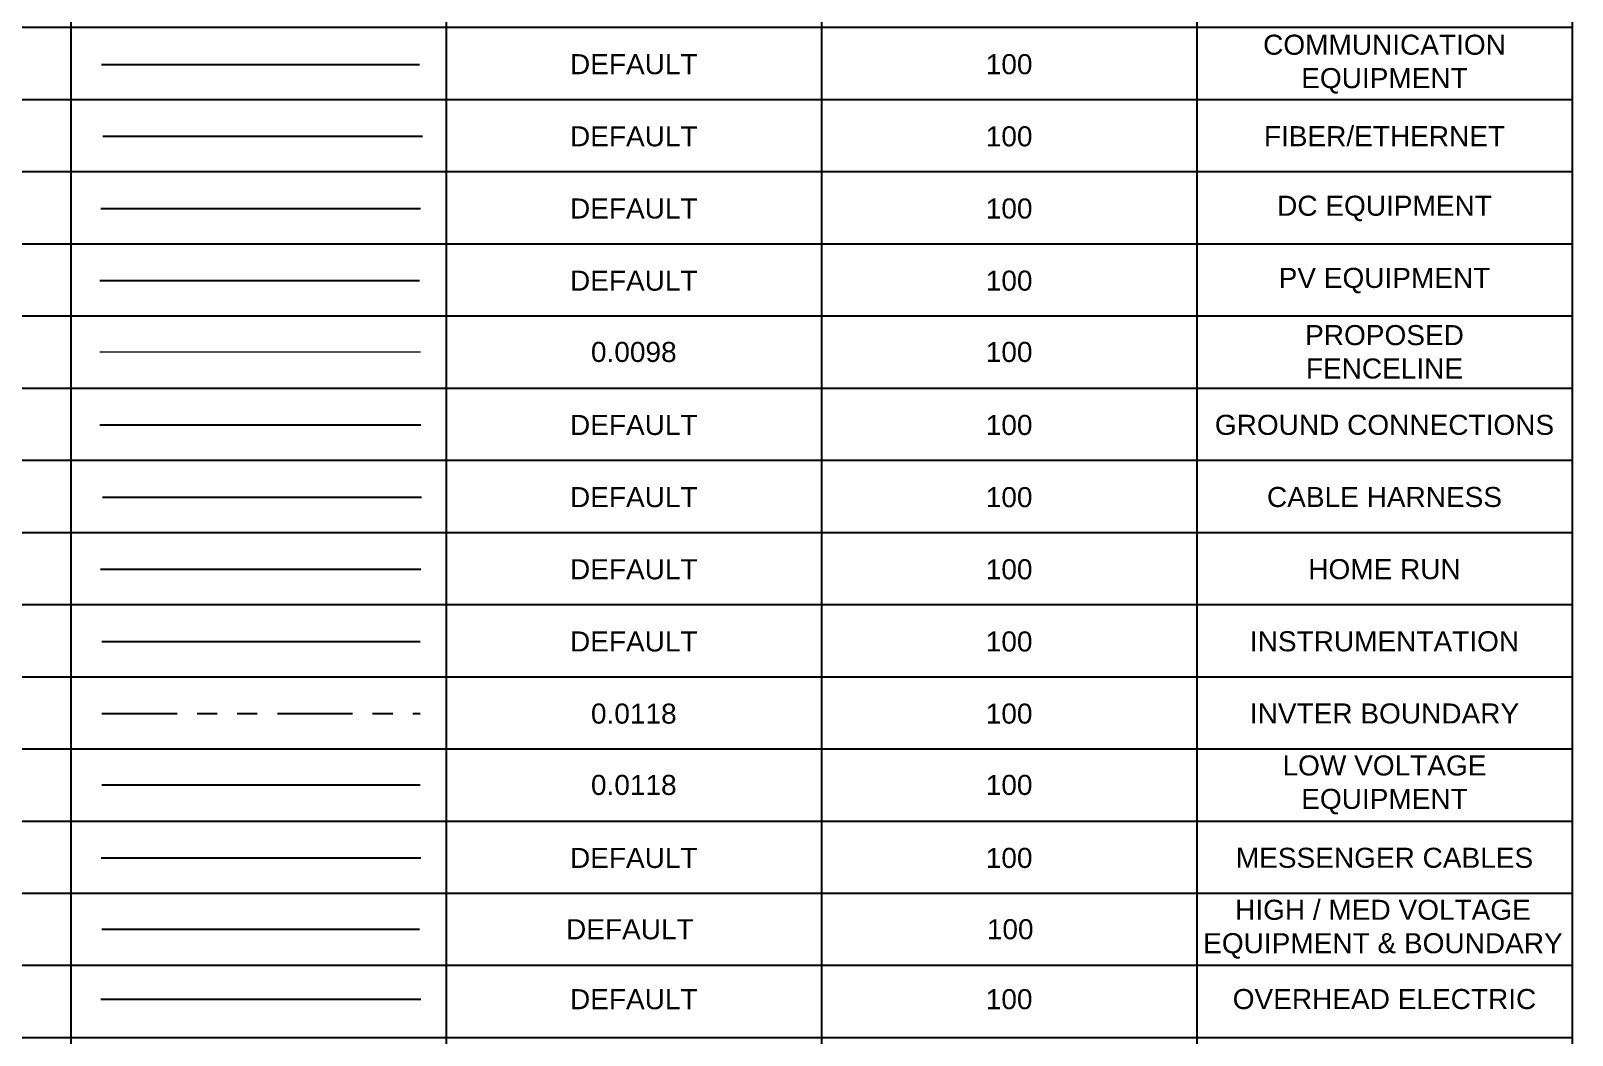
# Model space of a CAD drawing. Header units: inches. Extents: x -1851 to 6314, y -1304 to 4687.
# Drawn here: x -14.12 to -6.44, y 9.96 to 14.97 of the extents above; entities that cross this region are included whole.
import ezdxf
from ezdxf.enums import TextEntityAlignment as Align
from ezdxf.lldxf.tags import DXFTag

# ---------------------------------------------------------------- set-up
doc = ezdxf.new("R2010")
doc.units = ezdxf.units.IN
doc.header["$MEASUREMENT"] = 0
doc.linetypes.add('PHANTOM2', pattern=[1.25, 0.625, -0.125, 0.125, -0.125, 0.125, -0.125])
doc.linetypes.add('PHANTOM4', pattern=[0.6875, 0.3125, 0.0625, -0.0625, 0.0625, -0.0625, 0.0625, -0.0625])
for name, color, linetype in [('PV-COMM-EQUIP', 52, 'Continuous'), ('PV-COMM-FO', 122, 'FIBER_OPTIC_6 STRAND'), ('PV-DC-EQUP', 22, 'Continuous'), ('PV-EQUIPM', 255, 'Continuous'), ('PV-GRND-CONN', 92, 'Continuous'), ('PV-HARN', 92, 'Continuous'), ('PV-HR', 72, 'Continuous'), ('PV-INSTRUMENTATION', 7, 'Continuous'), ('PV-INVERTER BOUNDARY', 72, 'PHANTOM4'), ('PV-LV-EQUP', 212, 'Continuous'), ('PV-MESS-CABL', 102, 'Continuous'), ('PV-MV-EQUIP', 162, 'Continuous'), ('PV-OH-MV', 92, 'OVERHEAD')]:
    doc.layers.add(name, color=color, linetype=linetype)
doc.layers.add('PV-FENCE', color=5, linetype='FENCELINE1', lineweight=20)
doc.styles.add('NEI-A', font='arial.ttf')
doc.styles.get("Standard").update_dxf_attribs({"font": 'arial.ttf'})
doc.linetypes.add('FENCELINE1', pattern='A,0.25,-0.1,[133,ltypeshp.shx,S=0.1,R=0,X=-0.1,Y=0],-0.1,1', length=1.45)
tags = doc.linetypes.add('FIBER', pattern='A,0.376989,-0.053001,["FO",NEI-A,S=0.1,R=0,X=0,Y=-0.05],-0.246999,0.376989', length=1.053978).pattern_tags.tags
tags[6] = DXFTag(74, 10)
doc.linetypes.add('FIBER_OPTIC_6 STRAND', pattern='A,0.2,-0.05,0,-0.05,0.2,-0.15,["FO",Standard,S=0.1,R=0,X=-0.04,Y=-0.05],-0.25,0.2,-0.05,0,-0.05', length=1.2)
tags = doc.linetypes.add('OVERHEAD', pattern='A,0.226989,-0.048636,["OHE",NEI-A,S=0.1,R=0,X=0,Y=-0.05],-0.351364,0.226989', length=0.853978).pattern_tags.tags
tags[6] = DXFTag(74, 10)

# ---------------------------------------------------------------- blocks, each defined once
blk = doc.blocks.new('*T5')
at = {"color": 0, "linetype": 'ByBlock', "lineweight": -2, "transparency": 16777216}
for p, q in [((0, 0), (13.1013, 0)), ((0, 0), (0, -20.1923)), ((13.1013, 0), (13.1013, -20.1923)), ((0, -0.4533), (13.1013, -0.4533)), ((2.1269, -0.4533), (2.1269, -20.1923)), ((3.7432, -0.4533), (3.7432, -20.1923)), ((5.6149, -0.4533), (5.6149, -20.1923)), ((7.4865, -0.4533), (7.4865, -20.1923)), ((9.3581, -0.4533), (9.3581, -20.1923)), ((11.2297, -0.4533), (11.2297, -20.1923)), ((0, -1.1124), (13.1013, -1.1124)), ((0, -1.4724), (13.1013, -1.4724)), ((0, -1.8324), (13.1013, -1.8324)), ((0, -2.1924), (13.1013, -2.1924)), ((0, -2.5524), (13.1013, -2.5524)), ((0, -2.9124), (13.1013, -2.9124)), ((0, -3.2724), (13.1013, -3.2724)), ((0, -3.6324), (13.1013, -3.6324)), ((0, -3.9924), (13.1013, -3.9924)), ((0, -4.3524), (13.1013, -4.3524)), ((0, -4.7124), (13.1013, -4.7124)), ((0, -5.0724), (13.1013, -5.0724)), ((0, -5.4324), (13.1013, -5.4324)), ((0, -5.7924), (13.1013, -5.7924)), ((0, -6.1524), (13.1013, -6.1524)), ((0, -6.5124), (13.1013, -6.5124)), ((0, -6.8724), (13.1013, -6.8724)), ((0, -7.2324), (13.1013, -7.2324)), ((0, -7.5924), (13.1013, -7.5924)), ((0, -7.9524), (13.1013, -7.9524)), ((0, -8.3124), (13.1013, -8.3124)), ((0, -8.6724), (13.1013, -8.6724)), ((0, -9.0324), (13.1013, -9.0324)), ((0, -9.3924), (13.1013, -9.3924)), ((0, -9.7524), (13.1013, -9.7524)), ((0, -10.1124), (13.1013, -10.1124)), ((0, -10.4724), (13.1013, -10.4724)), ((0, -10.8324), (13.1013, -10.8324)), ((0, -11.1924), (13.1013, -11.1924)), ((0, -11.5524), (13.1013, -11.5524)), ((0, -11.9124), (13.1013, -11.9124)), ((0, -12.2724), (13.1013, -12.2724)), ((0, -12.6324), (13.1013, -12.6324)), ((0, -12.9924), (13.1013, -12.9924)), ((0, -13.3524), (13.1013, -13.3524)), ((0, -13.7124), (13.1013, -13.7124)), ((0, -14.0724), (13.1013, -14.0724)), ((0, -14.4324), (13.1013, -14.4324)), ((0, -14.7924), (13.1013, -14.7924)), ((0, -15.1524), (13.1013, -15.1524)), ((0, -15.5123), (13.1013, -15.5123)), ((0, -15.8723), (13.1013, -15.8723)), ((0, -16.2323), (13.1013, -16.2323)), ((0, -16.5923), (13.1013, -16.5923)), ((0, -16.9523), (13.1013, -16.9523)), ((0, -17.3123), (13.1013, -17.3123)), ((0, -17.6723), (13.1013, -17.6723)), ((0, -18.0323), (13.1013, -18.0323)), ((0, -18.3923), (13.1013, -18.3923)), ((0, -18.7523), (13.1013, -18.7523)), ((0, -19.1123), (13.1013, -19.1123)), ((0, -19.4723), (13.1013, -19.4723)), ((0, -19.8323), (13.1013, -19.8323)), ((0, -20.1923), (13.1013, -20.1923))]:
    blk.add_line(p, q, dxfattribs=at)
at = {"color": 0, "transparency": 16777216, "attachment_point": 5, "style": 'NEI-A'}
for s, insert, char_height, width in [('PV ELECTRICAL', (6.5507, -0.2267), 0.2, 12.981325), ('LINE WEIGHT (IN.)', (8.4223, -0.7829), 0.15, 1.751618), ('LAYER NAME', (1.0634, -0.7829), 0.15, 2.006866), ('LAYER COLOR', (2.9351, -0.7829), 0.15, 1.49637), ('PLOT COLOR', (4.679, -0.7829), 0.15, 1.751618), ('LINE TYPE', (6.5507, -0.7829), 0.15, 1.751618), ('SCREENING', (10.2939, -0.7829), 0.15, 1.751618), ('NOTES', (12.1655, -0.7829), 0.15, 1.751618)]:
    blk.add_mtext(s, dxfattribs=dict(at, insert=insert, char_height=char_height, width=width))
blk = doc.blocks.new('*T14')
at = {"color": 0, "linetype": 'ByBlock', "lineweight": -2, "transparency": 16777216}
for p, q in [((0, 0), (13.1013, 0)), ((0, 0), (0, -20.1923)), ((13.1013, 0), (13.1013, -20.1923)), ((0, -0.4533), (13.1013, -0.4533)), ((2.1269, -0.4533), (2.1269, -20.1923)), ((3.7432, -0.4533), (3.7432, -20.1923)), ((5.6149, -0.4533), (5.6149, -20.1923)), ((7.4865, -0.4533), (7.4865, -20.1923)), ((9.3581, -0.4533), (9.3581, -20.1923)), ((11.2297, -0.4533), (11.2297, -20.1923)), ((0, -1.1124), (13.1013, -1.1124)), ((0, -1.4724), (13.1013, -1.4724)), ((0, -1.8324), (13.1013, -1.8324)), ((0, -2.1924), (13.1013, -2.1924)), ((0, -2.5524), (13.1013, -2.5524)), ((0, -2.9124), (13.1013, -2.9124)), ((0, -3.2724), (13.1013, -3.2724)), ((0, -3.6324), (13.1013, -3.6324)), ((0, -3.9924), (13.1013, -3.9924)), ((0, -4.3524), (13.1013, -4.3524)), ((0, -4.7124), (13.1013, -4.7124)), ((0, -5.0724), (13.1013, -5.0724)), ((0, -5.4324), (13.1013, -5.4324)), ((0, -5.7924), (13.1013, -5.7924)), ((0, -6.1524), (13.1013, -6.1524)), ((0, -6.5124), (13.1013, -6.5124)), ((0, -6.8724), (13.1013, -6.8724)), ((0, -7.2324), (13.1013, -7.2324)), ((0, -7.5924), (13.1013, -7.5924)), ((0, -7.9524), (13.1013, -7.9524)), ((0, -8.3124), (13.1013, -8.3124)), ((0, -8.6724), (13.1013, -8.6724)), ((0, -9.0324), (13.1013, -9.0324)), ((0, -9.3924), (13.1013, -9.3924)), ((0, -9.7524), (13.1013, -9.7524)), ((0, -10.1124), (13.1013, -10.1124)), ((0, -10.4724), (13.1013, -10.4724)), ((0, -10.8324), (13.1013, -10.8324)), ((0, -11.1924), (13.1013, -11.1924)), ((0, -11.5524), (13.1013, -11.5524)), ((0, -11.9124), (13.1013, -11.9124)), ((0, -12.2724), (13.1013, -12.2724)), ((0, -12.6324), (13.1013, -12.6324)), ((0, -12.9924), (13.1013, -12.9924)), ((0, -13.3524), (13.1013, -13.3524)), ((0, -13.7124), (13.1013, -13.7124)), ((0, -14.0724), (13.1013, -14.0724)), ((0, -14.4324), (13.1013, -14.4324)), ((0, -14.7924), (13.1013, -14.7924)), ((0, -15.1524), (13.1013, -15.1524)), ((0, -15.5123), (13.1013, -15.5123)), ((0, -15.8723), (13.1013, -15.8723)), ((0, -16.2323), (13.1013, -16.2323)), ((0, -16.5923), (13.1013, -16.5923)), ((0, -16.9523), (13.1013, -16.9523)), ((0, -17.3123), (13.1013, -17.3123)), ((0, -17.6723), (13.1013, -17.6723)), ((0, -18.0323), (13.1013, -18.0323)), ((0, -18.3923), (13.1013, -18.3923)), ((0, -18.7523), (13.1013, -18.7523)), ((0, -19.1123), (13.1013, -19.1123)), ((0, -19.4723), (13.1013, -19.4723)), ((0, -19.8323), (13.1013, -19.8323)), ((0, -20.1923), (13.1013, -20.1923))]:
    blk.add_line(p, q, dxfattribs=at)
at = {"color": 0, "transparency": 16777216, "attachment_point": 5, "style": 'NEI-A'}
for s, insert, char_height, width in [('PV ELECTRICAL', (6.5507, -0.2267), 0.2, 12.981325), ('LINE WEIGHT (IN.)', (8.4223, -0.7829), 0.15, 1.751618), ('LAYER NAME', (1.0634, -0.7829), 0.15, 2.006866), ('LAYER COLOR', (2.9351, -0.7829), 0.15, 1.49637), ('PLOT COLOR', (4.679, -0.7829), 0.15, 1.751618), ('LINE TYPE', (6.5507, -0.7829), 0.15, 1.751618), ('SCREENING', (10.2939, -0.7829), 0.15, 1.751618), ('NOTES', (12.1655, -0.7829), 0.15, 1.751618)]:
    blk.add_mtext(s, dxfattribs=dict(at, insert=insert, char_height=char_height, width=width))
blk = doc.blocks.new('*T83')
at = {"color": 0, "linetype": 'ByBlock', "lineweight": -2, "transparency": 16777216}
for p, q in [((0, 0), (13.1013, 0)), ((0, 0), (0, -20.1923)), ((13.1013, 0), (13.1013, -20.1923)), ((0, -0.4533), (13.1013, -0.4533)), ((2.1269, -0.4533), (2.1269, -20.1923)), ((3.7432, -0.4533), (3.7432, -20.1923)), ((5.6149, -0.4533), (5.6149, -20.1923)), ((7.4865, -0.4533), (7.4865, -20.1923)), ((9.3581, -0.4533), (9.3581, -20.1923)), ((11.2297, -0.4533), (11.2297, -20.1923)), ((0, -1.1124), (13.1013, -1.1124)), ((0, -1.4724), (13.1013, -1.4724)), ((0, -1.8324), (13.1013, -1.8324)), ((0, -2.1924), (13.1013, -2.1924)), ((0, -2.5524), (13.1013, -2.5524)), ((0, -2.9124), (13.1013, -2.9124)), ((0, -3.2724), (13.1013, -3.2724)), ((0, -3.6324), (13.1013, -3.6324)), ((0, -3.9924), (13.1013, -3.9924)), ((0, -4.3524), (13.1013, -4.3524)), ((0, -4.7124), (13.1013, -4.7124)), ((0, -5.0724), (13.1013, -5.0724)), ((0, -5.4324), (13.1013, -5.4324)), ((0, -5.7924), (13.1013, -5.7924)), ((0, -6.1524), (13.1013, -6.1524)), ((0, -6.5124), (13.1013, -6.5124)), ((0, -6.8724), (13.1013, -6.8724)), ((0, -7.2324), (13.1013, -7.2324)), ((0, -7.5924), (13.1013, -7.5924)), ((0, -7.9524), (13.1013, -7.9524)), ((0, -8.3124), (13.1013, -8.3124)), ((0, -8.6724), (13.1013, -8.6724)), ((0, -9.0324), (13.1013, -9.0324)), ((0, -9.3924), (13.1013, -9.3924)), ((0, -9.7524), (13.1013, -9.7524)), ((0, -10.1124), (13.1013, -10.1124)), ((0, -10.4724), (13.1013, -10.4724)), ((0, -10.8324), (13.1013, -10.8324)), ((0, -11.1924), (13.1013, -11.1924)), ((0, -11.5524), (13.1013, -11.5524)), ((0, -11.9124), (13.1013, -11.9124)), ((0, -12.2724), (13.1013, -12.2724)), ((0, -12.6324), (13.1013, -12.6324)), ((0, -12.9924), (13.1013, -12.9924)), ((0, -13.3524), (13.1013, -13.3524)), ((0, -13.7124), (13.1013, -13.7124)), ((0, -14.0724), (13.1013, -14.0724)), ((0, -14.4324), (13.1013, -14.4324)), ((0, -14.7924), (13.1013, -14.7924)), ((0, -15.1524), (13.1013, -15.1524)), ((0, -15.5123), (13.1013, -15.5123)), ((0, -15.8723), (13.1013, -15.8723)), ((0, -16.2323), (13.1013, -16.2323)), ((0, -16.5923), (13.1013, -16.5923)), ((0, -16.9523), (13.1013, -16.9523)), ((0, -17.3123), (13.1013, -17.3123)), ((0, -17.6723), (13.1013, -17.6723)), ((0, -18.0323), (13.1013, -18.0323)), ((0, -18.3923), (13.1013, -18.3923)), ((0, -18.7523), (13.1013, -18.7523)), ((0, -19.1123), (13.1013, -19.1123)), ((0, -19.4723), (13.1013, -19.4723)), ((0, -19.8323), (13.1013, -19.8323)), ((0, -20.1923), (13.1013, -20.1923))]:
    blk.add_line(p, q, dxfattribs=at)
at = {"color": 0, "transparency": 16777216, "attachment_point": 5, "style": 'NEI-A'}
for s, insert, char_height, width in [('PV ELECTRICAL', (6.5507, -0.2267), 0.2, 12.981325), ('LINE WEIGHT (IN.)', (8.4223, -0.7829), 0.15, 1.751618), ('LAYER NAME', (1.0634, -0.7829), 0.15, 2.006866), ('LAYER COLOR', (2.9351, -0.7829), 0.15, 1.49637), ('PLOT COLOR', (4.679, -0.7829), 0.15, 1.751618), ('LINE TYPE', (6.5507, -0.7829), 0.15, 1.751618), ('SCREENING', (10.2939, -0.7829), 0.15, 1.751618), ('NOTES', (12.1655, -0.7829), 0.15, 1.751618)]:
    blk.add_mtext(s, dxfattribs=dict(at, insert=insert, char_height=char_height, width=width))
blk = doc.blocks.new('*T86')
at = {"color": 0, "linetype": 'ByBlock', "lineweight": -2, "transparency": 16777216}
for p, q in [((0, 0), (13.1013, 0)), ((0, 0), (0, -20.1923)), ((13.1013, 0), (13.1013, -20.1923)), ((0, -0.4533), (13.1013, -0.4533)), ((2.1269, -0.4533), (2.1269, -20.1923)), ((3.7432, -0.4533), (3.7432, -20.1923)), ((5.6149, -0.4533), (5.6149, -20.1923)), ((7.4865, -0.4533), (7.4865, -20.1923)), ((9.3581, -0.4533), (9.3581, -20.1923)), ((11.2297, -0.4533), (11.2297, -20.1923)), ((0, -1.1124), (13.1013, -1.1124)), ((0, -1.4724), (13.1013, -1.4724)), ((0, -1.8324), (13.1013, -1.8324)), ((0, -2.1924), (13.1013, -2.1924)), ((0, -2.5524), (13.1013, -2.5524)), ((0, -2.9124), (13.1013, -2.9124)), ((0, -3.2724), (13.1013, -3.2724)), ((0, -3.6324), (13.1013, -3.6324)), ((0, -3.9924), (13.1013, -3.9924)), ((0, -4.3524), (13.1013, -4.3524)), ((0, -4.7124), (13.1013, -4.7124)), ((0, -5.0724), (13.1013, -5.0724)), ((0, -5.4324), (13.1013, -5.4324)), ((0, -5.7924), (13.1013, -5.7924)), ((0, -6.1524), (13.1013, -6.1524)), ((0, -6.5124), (13.1013, -6.5124)), ((0, -6.8724), (13.1013, -6.8724)), ((0, -7.2324), (13.1013, -7.2324)), ((0, -7.5924), (13.1013, -7.5924)), ((0, -7.9524), (13.1013, -7.9524)), ((0, -8.3124), (13.1013, -8.3124)), ((0, -8.6724), (13.1013, -8.6724)), ((0, -9.0324), (13.1013, -9.0324)), ((0, -9.3924), (13.1013, -9.3924)), ((0, -9.7524), (13.1013, -9.7524)), ((0, -10.1124), (13.1013, -10.1124)), ((0, -10.4724), (13.1013, -10.4724)), ((0, -10.8324), (13.1013, -10.8324)), ((0, -11.1924), (13.1013, -11.1924)), ((0, -11.5524), (13.1013, -11.5524)), ((0, -11.9124), (13.1013, -11.9124)), ((0, -12.2724), (13.1013, -12.2724)), ((0, -12.6324), (13.1013, -12.6324)), ((0, -12.9924), (13.1013, -12.9924)), ((0, -13.3524), (13.1013, -13.3524)), ((0, -13.7124), (13.1013, -13.7124)), ((0, -14.0724), (13.1013, -14.0724)), ((0, -14.4324), (13.1013, -14.4324)), ((0, -14.7924), (13.1013, -14.7924)), ((0, -15.1524), (13.1013, -15.1524)), ((0, -15.5123), (13.1013, -15.5123)), ((0, -15.8723), (13.1013, -15.8723)), ((0, -16.2323), (13.1013, -16.2323)), ((0, -16.5923), (13.1013, -16.5923)), ((0, -16.9523), (13.1013, -16.9523)), ((0, -17.3123), (13.1013, -17.3123)), ((0, -17.6723), (13.1013, -17.6723)), ((0, -18.0323), (13.1013, -18.0323)), ((0, -18.3923), (13.1013, -18.3923)), ((0, -18.7523), (13.1013, -18.7523)), ((0, -19.1123), (13.1013, -19.1123)), ((0, -19.4723), (13.1013, -19.4723)), ((0, -19.8323), (13.1013, -19.8323)), ((0, -20.1923), (13.1013, -20.1923))]:
    blk.add_line(p, q, dxfattribs=at)
at = {"color": 0, "transparency": 16777216, "attachment_point": 5, "style": 'NEI-A'}
for s, insert, char_height, width in [('PV ELECTRICAL', (6.5507, -0.2267), 0.2, 12.981325), ('LINE WEIGHT (IN.)', (8.4223, -0.7829), 0.15, 1.751618), ('LAYER NAME', (1.0634, -0.7829), 0.15, 2.006866), ('LAYER COLOR', (2.9351, -0.7829), 0.15, 1.49637), ('PLOT COLOR', (4.679, -0.7829), 0.15, 1.751618), ('LINE TYPE', (6.5507, -0.7829), 0.15, 1.751618), ('SCREENING', (10.2939, -0.7829), 0.15, 1.751618), ('NOTES', (12.1655, -0.7829), 0.15, 1.751618)]:
    blk.add_mtext(s, dxfattribs=dict(at, insert=insert, char_height=char_height, width=width))

msp = doc.modelspace()

# ---------------------------------------------------------------- linework, layer by layer
at = {"layer": 'PV-COMM-EQUIP', "linetype": 'Continuous'}
msp.add_line((-13.77125, 14.80367), (-12.18543, 14.80367), dxfattribs=at)
msp.add_line((-13.77125, 14.80367), (-12.18543, 14.80367), dxfattribs=at)
msp.add_line((-13.77125, 14.80367), (-12.18543, 14.80367), dxfattribs=at)
msp.add_line((-13.77125, 14.80367), (-12.18543, 14.80367), dxfattribs=at)
at = {"layer": 'PV-COMM-FO'}
msp.add_lwpolyline([(-13.76378, 14.44541), (-12.17086, 14.44541)], dxfattribs=at)
msp.add_lwpolyline([(-13.76378, 14.44541), (-12.17086, 14.44541)], dxfattribs=at)
msp.add_lwpolyline([(-13.76378, 14.44541), (-12.17086, 14.44541)], dxfattribs=at)
msp.add_lwpolyline([(-13.76378, 14.44541), (-12.17086, 14.44541)], dxfattribs=at)
at = {"layer": 'PV-DC-EQUP'}
msp.add_line((-13.77373, 14.08541), (-12.18081, 14.08541), dxfattribs=at)
msp.add_line((-13.77373, 14.08541), (-12.18081, 14.08541), dxfattribs=at)
msp.add_line((-13.77373, 14.08541), (-12.18081, 14.08541), dxfattribs=at)
msp.add_line((-13.77373, 14.08541), (-12.18081, 14.08541), dxfattribs=at)
at = {"layer": 'PV-EQUIPM', "color": 0}
msp.add_line((-13.7787, 13.72541), (-12.1858, 13.72541), dxfattribs=at)
msp.add_line((-13.7787, 13.72541), (-12.1858, 13.72541), dxfattribs=at)
msp.add_line((-13.7787, 13.72541), (-12.1858, 13.72541), dxfattribs=at)
msp.add_line((-13.7787, 13.72541), (-12.1858, 13.72541), dxfattribs=at)
at = {"layer": 'PV-FENCE', "ltscale": 0.5}
msp.add_line((-13.77859, 13.36967), (-12.17956, 13.36967), dxfattribs=at)
msp.add_line((-13.77859, 13.36967), (-12.17956, 13.36967), dxfattribs=at)
msp.add_line((-13.77859, 13.36967), (-12.17956, 13.36967), dxfattribs=at)
msp.add_line((-13.77859, 13.36967), (-12.17956, 13.36967), dxfattribs=at)
at = {"layer": 'PV-GRND-CONN'}
msp.add_line((-13.77898, 13.00541), (-12.17886, 13.00541), dxfattribs=at)
msp.add_line((-13.77898, 13.00541), (-12.17886, 13.00541), dxfattribs=at)
msp.add_line((-13.77898, 13.00541), (-12.17886, 13.00541), dxfattribs=at)
msp.add_line((-13.77898, 13.00541), (-12.17886, 13.00541), dxfattribs=at)
at = {"layer": 'PV-HARN'}
msp.add_line((-13.76589, 12.64541), (-12.17538, 12.64541), dxfattribs=at)
msp.add_line((-13.76589, 12.64541), (-12.17538, 12.64541), dxfattribs=at)
msp.add_line((-13.76589, 12.64541), (-12.17538, 12.64541), dxfattribs=at)
msp.add_line((-13.76589, 12.64541), (-12.17538, 12.64541), dxfattribs=at)
at = {"layer": 'PV-HR'}
msp.add_line((-13.77532, 12.28541), (-12.17835, 12.28541), dxfattribs=at)
msp.add_line((-13.77532, 12.28541), (-12.17835, 12.28541), dxfattribs=at)
msp.add_line((-13.77532, 12.28541), (-12.17835, 12.28541), dxfattribs=at)
msp.add_line((-13.77532, 12.28541), (-12.17835, 12.28541), dxfattribs=at)
at = {"layer": 'PV-INSTRUMENTATION'}
msp.add_line((-13.76887, 11.92541), (-12.18157, 11.92541), dxfattribs=at)
msp.add_line((-13.76887, 11.92541), (-12.18157, 11.92541), dxfattribs=at)
msp.add_line((-13.76887, 11.92541), (-12.18157, 11.92541), dxfattribs=at)
msp.add_line((-13.76887, 11.92541), (-12.18157, 11.92541), dxfattribs=at)
at = {"layer": 'PV-INVERTER BOUNDARY'}
msp.add_line((-13.76887, 11.56541), (-12.18157, 11.56541), dxfattribs=at)
msp.add_line((-13.76887, 11.56541), (-12.18157, 11.56541), dxfattribs=at)
msp.add_line((-13.76887, 11.56541), (-12.18157, 11.56541), dxfattribs=at)
msp.add_line((-13.76887, 11.56541), (-12.18157, 11.56541), dxfattribs=at)
at = {"layer": 'PV-LV-EQUP'}
msp.add_line((-13.76901, 11.20967), (-12.18172, 11.20967), dxfattribs=at)
msp.add_line((-13.76901, 11.20967), (-12.18172, 11.20967), dxfattribs=at)
msp.add_line((-13.76901, 11.20967), (-12.18172, 11.20967), dxfattribs=at)
msp.add_line((-13.76901, 11.20967), (-12.18172, 11.20967), dxfattribs=at)
at = {"layer": 'PV-MESS-CABL'}
msp.add_line((-13.77224, 10.84541), (-12.17849, 10.84541), dxfattribs=at)
msp.add_line((-13.77224, 10.84541), (-12.17849, 10.84541), dxfattribs=at)
msp.add_line((-13.77224, 10.84541), (-12.17849, 10.84541), dxfattribs=at)
msp.add_line((-13.77224, 10.84541), (-12.17849, 10.84541), dxfattribs=at)
at = {"layer": 'PV-MV-EQUIP'}
msp.add_line((-13.76901, 10.48967), (-12.18494, 10.48967), dxfattribs=at)
msp.add_line((-13.76901, 10.48967), (-12.18494, 10.48967), dxfattribs=at)
msp.add_line((-13.76901, 10.48967), (-12.18494, 10.48967), dxfattribs=at)
msp.add_line((-13.76901, 10.48967), (-12.18494, 10.48967), dxfattribs=at)
at = {"layer": 'PV-OH-MV'}
msp.add_lwpolyline([(-13.77473, 10.1407), (-12.17816, 10.1407)], dxfattribs=at)
msp.add_lwpolyline([(-13.77473, 10.1407), (-12.17816, 10.1407)], dxfattribs=at)
msp.add_lwpolyline([(-13.77473, 10.1407), (-12.17816, 10.1407)], dxfattribs=at)
msp.add_lwpolyline([(-13.77473, 10.1407), (-12.17816, 10.1407)], dxfattribs=at)

# ---------------------------------------------------------------- block references
for name in ['*T5', '*T14', '*T83', '*T86']:
    msp.add_blockref(name, (-19.53896, 20.06204))

# ---------------------------------------------------------------- texts
at = {"layer": 'PV-COMM-EQUIP', "style": 'NEI-A'}
for s, p in [('DEFAULT', (-11.11668, 14.80541)), ('DEFAULT', (-11.11668, 14.80541)), ('DEFAULT', (-11.11668, 14.80541)), ('DEFAULT', (-11.11668, 14.80541)), ('100', (-9.24507, 14.80541)), ('100', (-9.24507, 14.80541)), ('100', (-9.24507, 14.80541)), ('100', (-9.24507, 14.80541))]:
    msp.add_text(s, height=0.1, dxfattribs=at).set_placement(p, align=Align.MIDDLE_CENTER)
at = {"layer": 'PV-COMM-EQUIP', "insert": (-7.37345, 14.80541), "char_height": 0.1, "attachment_point": 5, "style": 'NEI-A'}
msp.add_mtext('COMMUNICATION \\PEQUIPMENT', dxfattribs=at)
msp.add_mtext('COMMUNICATION \\PEQUIPMENT', dxfattribs=at)
msp.add_mtext('COMMUNICATION \\PEQUIPMENT', dxfattribs=at)
msp.add_mtext('COMMUNICATION \\PEQUIPMENT', dxfattribs=at)
at = {"layer": 'PV-COMM-FO', "style": 'NEI-A'}
for s, p in [('DEFAULT', (-11.11668, 14.44541)), ('DEFAULT', (-11.11668, 14.44541)), ('DEFAULT', (-11.11668, 14.44541)), ('DEFAULT', (-11.11668, 14.44541)), ('100', (-9.24507, 14.44541)), ('100', (-9.24507, 14.44541)), ('100', (-9.24507, 14.44541)), ('100', (-9.24507, 14.44541))]:
    msp.add_text(s, height=0.1, dxfattribs=at).set_placement(p, align=Align.MIDDLE_CENTER)
at = {"layer": 'PV-COMM-FO', "linetype": 'PHANTOM2', "insert": (-7.37345, 14.44541), "char_height": 0.1, "attachment_point": 5, "style": 'NEI-A'}
msp.add_mtext('FIBER/ETHERNET', dxfattribs=at)
msp.add_mtext('FIBER/ETHERNET', dxfattribs=at)
msp.add_mtext('FIBER/ETHERNET', dxfattribs=at)
msp.add_mtext('FIBER/ETHERNET', dxfattribs=at)
at = {"layer": 'PV-DC-EQUP', "style": 'NEI-A'}
for s, p in [('DEFAULT', (-11.11668, 14.08541)), ('DEFAULT', (-11.11668, 14.08541)), ('DEFAULT', (-11.11668, 14.08541)), ('DEFAULT', (-11.11668, 14.08541)), ('100', (-9.24507, 14.08541)), ('100', (-9.24507, 14.08541)), ('100', (-9.24507, 14.08541)), ('100', (-9.24507, 14.08541))]:
    msp.add_text(s, height=0.1, dxfattribs=at).set_placement(p, align=Align.MIDDLE_CENTER)
at = {"layer": 'PV-DC-EQUP', "linetype": 'PHANTOM2', "insert": (-7.37345, 14.08541), "char_height": 0.1, "attachment_point": 5, "style": 'NEI-A'}
msp.add_mtext('DC EQUIPMENT', dxfattribs=at)
msp.add_mtext('DC EQUIPMENT', dxfattribs=at)
msp.add_mtext('DC EQUIPMENT', dxfattribs=at)
msp.add_mtext('DC EQUIPMENT', dxfattribs=at)
at = {"layer": 'PV-EQUIPM', "color": 0, "style": 'NEI-A'}
for s, p in [('DEFAULT', (-11.11668, 13.72541)), ('DEFAULT', (-11.11668, 13.72541)), ('DEFAULT', (-11.11668, 13.72541)), ('DEFAULT', (-11.11668, 13.72541)), ('100', (-9.24507, 13.72541)), ('100', (-9.24507, 13.72541)), ('100', (-9.24507, 13.72541)), ('100', (-9.24507, 13.72541))]:
    msp.add_text(s, height=0.1, dxfattribs=at).set_placement(p, align=Align.MIDDLE_CENTER)
at = {"layer": 'PV-EQUIPM', "color": 0, "linetype": 'PHANTOM2', "insert": (-7.37345, 13.72541), "char_height": 0.1, "attachment_point": 5, "style": 'NEI-A'}
msp.add_mtext('PV EQUIPMENT', dxfattribs=at)
msp.add_mtext('PV EQUIPMENT', dxfattribs=at)
msp.add_mtext('PV EQUIPMENT', dxfattribs=at)
msp.add_mtext('PV EQUIPMENT', dxfattribs=at)
at = {"layer": 'PV-FENCE', "linetype": 'FIBER', "style": 'NEI-A'}
for s, p in [('0.0098', (-11.11668, 13.36967)), ('0.0098', (-11.11668, 13.36967)), ('0.0098', (-11.11668, 13.36967)), ('0.0098', (-11.11668, 13.36967)), ('100', (-9.24507, 13.36967)), ('100', (-9.24507, 13.36967)), ('100', (-9.24507, 13.36967)), ('100', (-9.24507, 13.36967))]:
    msp.add_text(s, height=0.1, dxfattribs=at).set_placement(p, align=Align.MIDDLE_CENTER)
at = {"layer": 'PV-FENCE', "insert": (-7.37345, 13.36967), "char_height": 0.1, "attachment_point": 5, "style": 'NEI-A'}
msp.add_mtext_dynamic_manual_height_columns('PROPOSED FENCELINE', width=0.6632268, gutter_width=0.5, heights=[0], dxfattribs=at)
msp.add_mtext_dynamic_manual_height_columns('PROPOSED FENCELINE', width=0.6632268, gutter_width=0.5, heights=[0], dxfattribs=at)
msp.add_mtext_dynamic_manual_height_columns('PROPOSED FENCELINE', width=0.6632268, gutter_width=0.5, heights=[0], dxfattribs=at)
msp.add_mtext_dynamic_manual_height_columns('PROPOSED FENCELINE', width=0.6632268, gutter_width=0.5, heights=[0], dxfattribs=at)
at = {"layer": 'PV-GRND-CONN', "style": 'NEI-A'}
for s, p in [('DEFAULT', (-11.11668, 13.00541)), ('DEFAULT', (-11.11668, 13.00541)), ('DEFAULT', (-11.11668, 13.00541)), ('DEFAULT', (-11.11668, 13.00541)), ('100', (-9.24507, 13.00541)), ('100', (-9.24507, 13.00541)), ('100', (-9.24507, 13.00541)), ('100', (-9.24507, 13.00541))]:
    msp.add_text(s, height=0.1, dxfattribs=at).set_placement(p, align=Align.MIDDLE_CENTER)
at = {"layer": 'PV-GRND-CONN', "insert": (-7.37345, 13.00541), "char_height": 0.1, "attachment_point": 5, "style": 'NEI-A'}
msp.add_mtext('GROUND CONNECTIONS', dxfattribs=at)
msp.add_mtext('GROUND CONNECTIONS', dxfattribs=at)
msp.add_mtext('GROUND CONNECTIONS', dxfattribs=at)
msp.add_mtext('GROUND CONNECTIONS', dxfattribs=at)
at = {"layer": 'PV-HARN', "style": 'NEI-A'}
for s, p in [('DEFAULT', (-11.11668, 12.64541)), ('DEFAULT', (-11.11668, 12.64541)), ('DEFAULT', (-11.11668, 12.64541)), ('DEFAULT', (-11.11668, 12.64541)), ('100', (-9.24507, 12.64541)), ('100', (-9.24507, 12.64541)), ('100', (-9.24507, 12.64541)), ('100', (-9.24507, 12.64541))]:
    msp.add_text(s, height=0.1, dxfattribs=at).set_placement(p, align=Align.MIDDLE_CENTER)
at = {"layer": 'PV-HARN', "insert": (-7.37345, 12.64541), "char_height": 0.1, "attachment_point": 5, "style": 'NEI-A'}
msp.add_mtext('CABLE HARNESS', dxfattribs=at)
msp.add_mtext('CABLE HARNESS', dxfattribs=at)
msp.add_mtext('CABLE HARNESS', dxfattribs=at)
msp.add_mtext('CABLE HARNESS', dxfattribs=at)
at = {"layer": 'PV-HR', "style": 'NEI-A'}
for s, p in [('DEFAULT', (-11.11668, 12.28541)), ('DEFAULT', (-11.11668, 12.28541)), ('DEFAULT', (-11.11668, 12.28541)), ('DEFAULT', (-11.11668, 12.28541)), ('100', (-9.24507, 12.28541)), ('100', (-9.24507, 12.28541)), ('100', (-9.24507, 12.28541)), ('100', (-9.24507, 12.28541))]:
    msp.add_text(s, height=0.1, dxfattribs=at).set_placement(p, align=Align.MIDDLE_CENTER)
at = {"layer": 'PV-HR', "linetype": 'PHANTOM2', "insert": (-7.37345, 12.28541), "char_height": 0.1, "attachment_point": 5, "style": 'NEI-A'}
msp.add_mtext('HOME RUN', dxfattribs=at)
msp.add_mtext('HOME RUN', dxfattribs=at)
msp.add_mtext('HOME RUN', dxfattribs=at)
msp.add_mtext('HOME RUN', dxfattribs=at)
at = {"layer": 'PV-INSTRUMENTATION', "style": 'NEI-A'}
for s, p in [('DEFAULT', (-11.11668, 11.92541)), ('DEFAULT', (-11.11668, 11.92541)), ('DEFAULT', (-11.11668, 11.92541)), ('DEFAULT', (-11.11668, 11.92541)), ('100', (-9.24507, 11.92541)), ('100', (-9.24507, 11.92541)), ('100', (-9.24507, 11.92541)), ('100', (-9.24507, 11.92541))]:
    msp.add_text(s, height=0.1, dxfattribs=at).set_placement(p, align=Align.MIDDLE_CENTER)
at = {"layer": 'PV-INSTRUMENTATION', "linetype": 'PHANTOM2', "insert": (-7.37345, 11.92541), "char_height": 0.1, "attachment_point": 5, "style": 'NEI-A'}
msp.add_mtext('INSTRUMENTATION', dxfattribs=at)
msp.add_mtext('INSTRUMENTATION', dxfattribs=at)
msp.add_mtext('INSTRUMENTATION', dxfattribs=at)
msp.add_mtext('INSTRUMENTATION', dxfattribs=at)
at = {"layer": 'PV-INVERTER BOUNDARY', "style": 'NEI-A'}
for s, p in [('0.0118', (-11.11668, 11.56541)), ('0.0118', (-11.11668, 11.56541)), ('0.0118', (-11.11668, 11.56541)), ('0.0118', (-11.11668, 11.56541)), ('100', (-9.24507, 11.56541)), ('100', (-9.24507, 11.56541)), ('100', (-9.24507, 11.56541)), ('100', (-9.24507, 11.56541))]:
    msp.add_text(s, height=0.1, dxfattribs=at).set_placement(p, align=Align.MIDDLE_CENTER)
at = {"layer": 'PV-INVERTER BOUNDARY', "linetype": 'PHANTOM2', "insert": (-7.37345, 11.56541), "char_height": 0.1, "attachment_point": 5, "style": 'NEI-A'}
msp.add_mtext('INVTER BOUNDARY', dxfattribs=at)
msp.add_mtext('INVTER BOUNDARY', dxfattribs=at)
msp.add_mtext('INVTER BOUNDARY', dxfattribs=at)
msp.add_mtext('INVTER BOUNDARY', dxfattribs=at)
at = {"layer": 'PV-LV-EQUP', "style": 'NEI-A'}
for s, p in [('0.0118', (-11.11668, 11.20967)), ('0.0118', (-11.11668, 11.20967)), ('0.0118', (-11.11668, 11.20967)), ('0.0118', (-11.11668, 11.20967)), ('100', (-9.24507, 11.20967)), ('100', (-9.24507, 11.20967)), ('100', (-9.24507, 11.20967)), ('100', (-9.24507, 11.20967))]:
    msp.add_text(s, height=0.1, dxfattribs=at).set_placement(p, align=Align.MIDDLE_CENTER)
at = {"layer": 'PV-LV-EQUP', "linetype": 'PHANTOM2', "insert": (-7.37345, 11.20967), "char_height": 0.1, "attachment_point": 5, "style": 'NEI-A'}
msp.add_mtext('LOW VOLTAGE\\PEQUIPMENT', dxfattribs=at)
msp.add_mtext('LOW VOLTAGE\\PEQUIPMENT', dxfattribs=at)
msp.add_mtext('LOW VOLTAGE\\PEQUIPMENT', dxfattribs=at)
msp.add_mtext('LOW VOLTAGE\\PEQUIPMENT', dxfattribs=at)
at = {"layer": 'PV-MESS-CABL', "style": 'NEI-A'}
for s, p in [('DEFAULT', (-11.11668, 10.84541)), ('DEFAULT', (-11.11668, 10.84541)), ('DEFAULT', (-11.11668, 10.84541)), ('DEFAULT', (-11.11668, 10.84541)), ('100', (-9.24507, 10.84541)), ('100', (-9.24507, 10.84541)), ('100', (-9.24507, 10.84541)), ('100', (-9.24507, 10.84541))]:
    msp.add_text(s, height=0.1, dxfattribs=at).set_placement(p, align=Align.MIDDLE_CENTER)
at = {"layer": 'PV-MESS-CABL', "insert": (-7.37345, 10.84541), "char_height": 0.1, "attachment_point": 5, "style": 'NEI-A'}
msp.add_mtext('MESSENGER CABLES', dxfattribs=at)
msp.add_mtext('MESSENGER CABLES', dxfattribs=at)
msp.add_mtext('MESSENGER CABLES', dxfattribs=at)
msp.add_mtext('MESSENGER CABLES', dxfattribs=at)
at = {"layer": 'PV-MV-EQUIP', "style": 'NEI-A'}
for s, p in [('DEFAULT', (-11.13643, 10.48967)), ('DEFAULT', (-11.13643, 10.48967)), ('DEFAULT', (-11.13643, 10.48967)), ('DEFAULT', (-11.13643, 10.48967)), ('100', (-9.23983, 10.48967)), ('100', (-9.23983, 10.48967)), ('100', (-9.23983, 10.48967)), ('100', (-9.23983, 10.48967))]:
    msp.add_text(s, height=0.1, dxfattribs=at).set_placement(p, align=Align.MIDDLE_CENTER)
at = {"layer": 'PV-MV-EQUIP', "linetype": 'PHANTOM2', "insert": (-7.38119, 10.48967), "char_height": 0.1, "attachment_point": 5, "style": 'NEI-A'}
msp.add_mtext('HIGH / MED VOLTAGE\\PEQUIPMENT & BOUNDARY', dxfattribs=at)
msp.add_mtext('HIGH / MED VOLTAGE\\PEQUIPMENT & BOUNDARY', dxfattribs=at)
msp.add_mtext('HIGH / MED VOLTAGE\\PEQUIPMENT & BOUNDARY', dxfattribs=at)
msp.add_mtext('HIGH / MED VOLTAGE\\PEQUIPMENT & BOUNDARY', dxfattribs=at)
at = {"layer": 'PV-OH-MV', "style": 'NEI-A'}
for s, p in [('DEFAULT', (-11.11668, 10.1407)), ('DEFAULT', (-11.11668, 10.1407)), ('DEFAULT', (-11.11668, 10.1407)), ('DEFAULT', (-11.11668, 10.1407)), ('100', (-9.24507, 10.1407)), ('100', (-9.24507, 10.1407)), ('100', (-9.24507, 10.1407)), ('100', (-9.24507, 10.1407))]:
    msp.add_text(s, height=0.1, dxfattribs=at).set_placement(p, align=Align.MIDDLE_CENTER)
at = {"layer": 'PV-OH-MV', "insert": (-7.37345, 10.1407), "char_height": 0.1, "attachment_point": 5, "style": 'NEI-A'}
msp.add_mtext('OVERHEAD ELECTRIC', dxfattribs=at)
msp.add_mtext('OVERHEAD ELECTRIC', dxfattribs=at)
msp.add_mtext('OVERHEAD ELECTRIC', dxfattribs=at)
msp.add_mtext('OVERHEAD ELECTRIC', dxfattribs=at)

doc.saveas('drawing.dxf')
